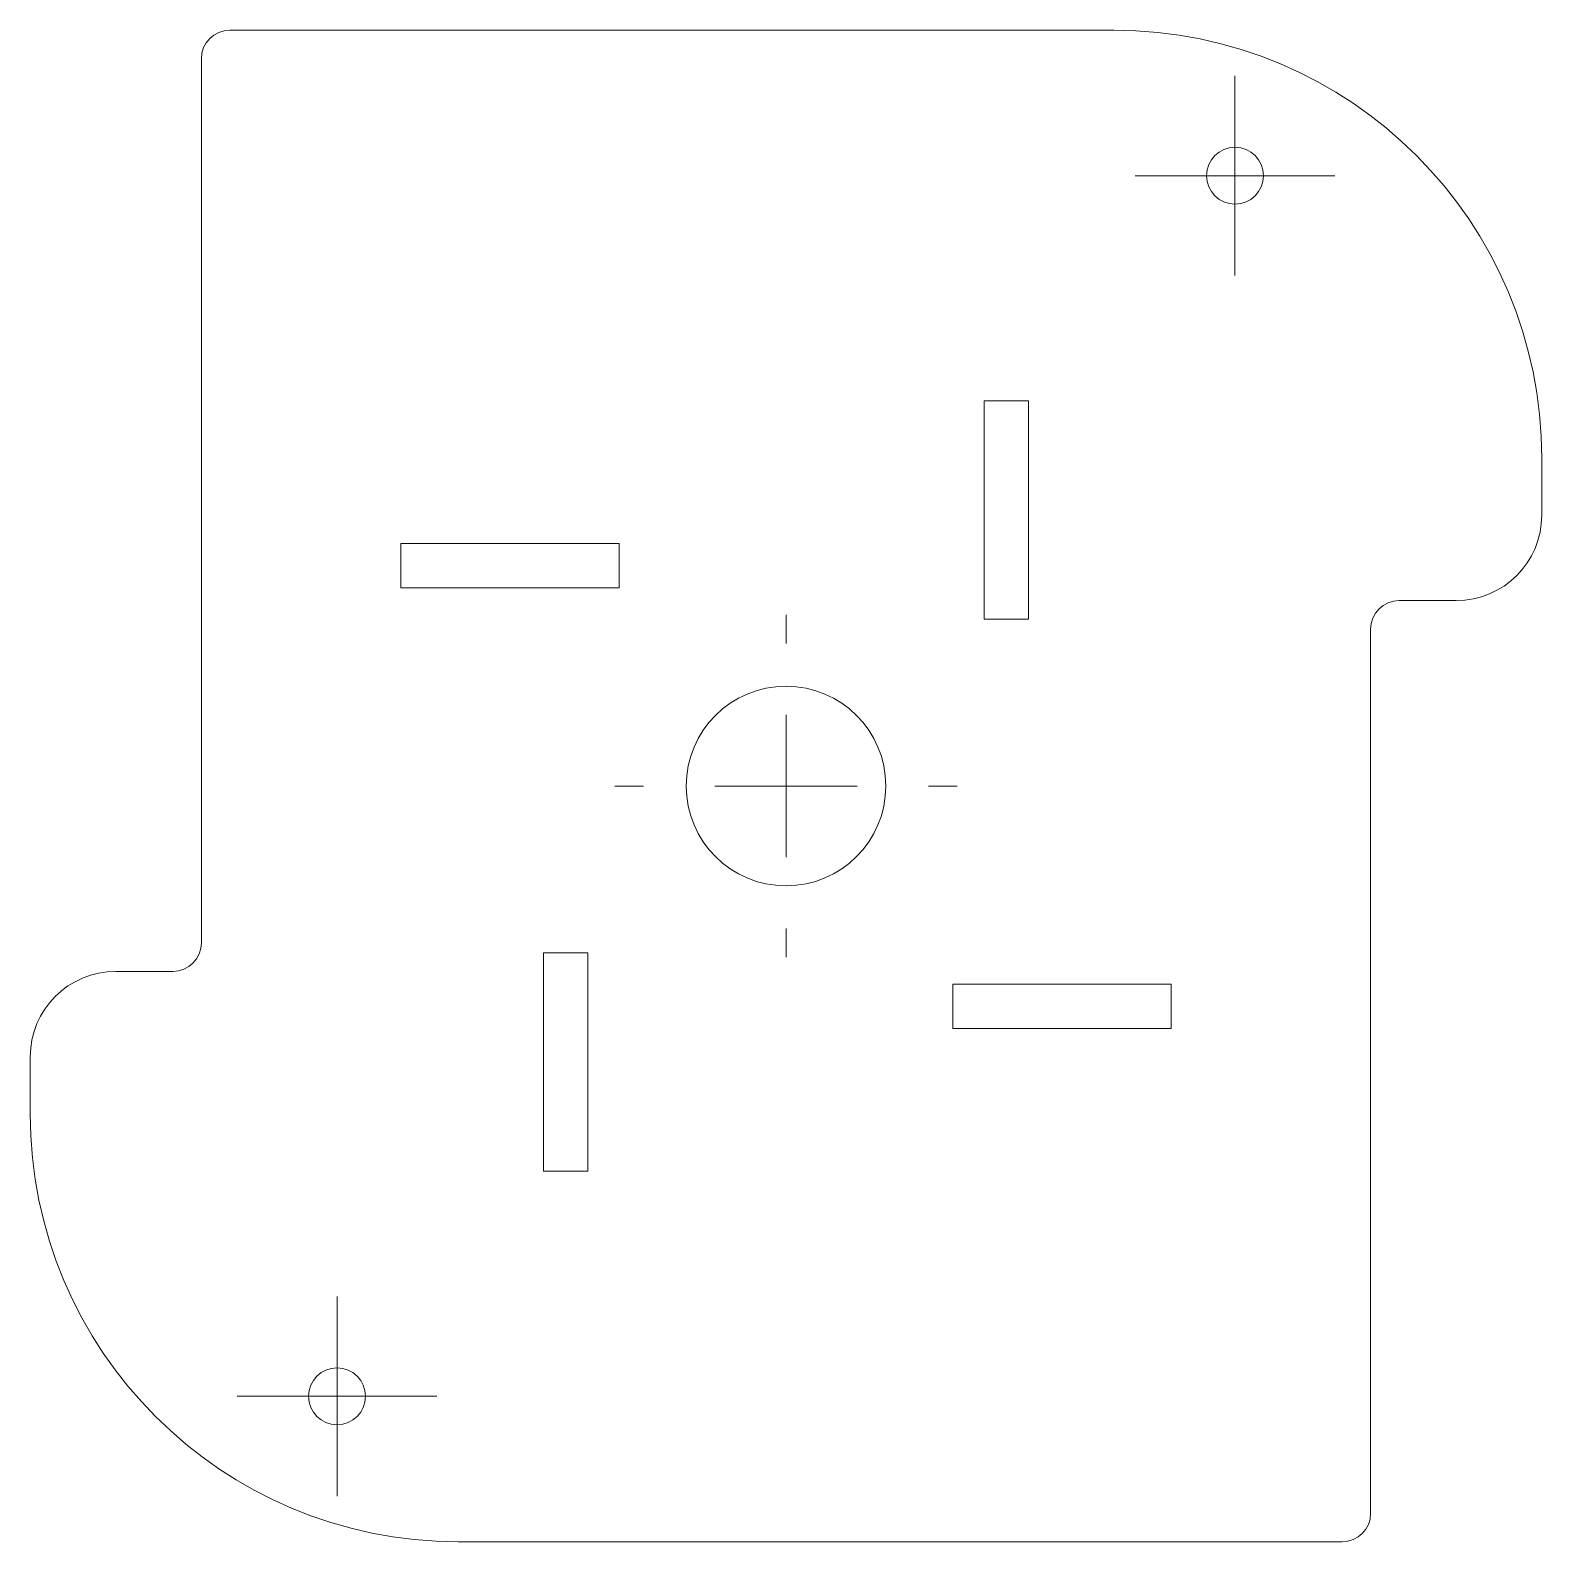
# Model space of a CAD drawing. Header units: millimetres. Extents: x 11.14 to 16.44, y 8.61 to 13.91.
import ezdxf

# ---------------------------------------------------------------- set-up
doc = ezdxf.new("R2010")
doc.units = ezdxf.units.MM

# ---------------------------------------------------------------- blocks, each defined once
blk = doc.blocks.new('SW_CENTERMARKSYMBOL_0')
at = {"color": 0, "linetype": 'Continuous', "lineweight": 0}
for p, q in [((0, 0.25), (0, 0.35)), ((0, 0), (0, 0.25)), ((-0.25, 0), (-0.35, 0)), ((0, 0), (-0.25, 0)), ((0, 0), (0, -0.25)), ((0, 0), (0.25, 0)), ((0.25, 0), (0.35, 0)), ((0, -0.25), (0, -0.35))]:
    blk.add_line(p, q, dxfattribs=at)
blk = doc.blocks.new('SW_CENTERMARKSYMBOL_1')
at = {"color": 0, "linetype": 'Continuous', "lineweight": 0}
for p, q in [((0, 0.25), (0, 0.35)), ((0, 0), (0, 0.25)), ((-0.25, 0), (-0.35, 0)), ((0, 0), (-0.25, 0)), ((0, 0), (0, -0.25)), ((0, 0), (0.25, 0)), ((0.25, 0), (0.35, 0)), ((0, -0.25), (0, -0.35))]:
    blk.add_line(p, q, dxfattribs=at)
blk = doc.blocks.new('SW_CENTERMARKSYMBOL_2')
at = {"color": 0, "linetype": 'Continuous', "lineweight": 0}
for p, q in [((0, 0.5), (0, 0.6)), ((0, 0), (0, 0.25)), ((-0.5, 0), (-0.6, 0)), ((0, 0), (-0.25, 0)), ((0, 0), (0, -0.25)), ((0, 0), (0.25, 0)), ((0.5, 0), (0.6, 0)), ((0, -0.5), (0, -0.6))]:
    blk.add_line(p, q, dxfattribs=at)

msp = doc.modelspace()

# ---------------------------------------------------------------- linework, layer by layer
at = {"color": 7, "linetype": 'Continuous', "lineweight": 15}
for p, q in [((14.9429, 13.9119), (11.8429, 13.9119)), ((11.7429, 10.7119), (11.7429, 13.8119)), ((14.6429, 12.6119), (14.4879, 12.6119)), ((14.4879, 12.6119), (14.4879, 11.8469)), ((14.6429, 11.8469), (14.6429, 12.6119)), ((16.4429, 12.2119), (16.4429, 12.4119)), ((13.2079, 12.1119), (12.4429, 12.1119)), ((12.4429, 12.1119), (12.4429, 11.9569)), ((13.2079, 11.9569), (13.2079, 12.1119)), ((12.4429, 11.9569), (13.2079, 11.9569)), ((16.1429, 11.9119), (15.9429, 11.9119)), ((14.4879, 11.8469), (14.6429, 11.8469)), ((15.8429, 11.8119), (15.8429, 8.7119)), ((12.9429, 10.6769), (12.9429, 9.9119)), ((13.0979, 10.6769), (12.9429, 10.6769)), ((13.0979, 9.9119), (13.0979, 10.6769)), ((11.4429, 10.6119), (11.6429, 10.6119)), ((15.1429, 10.5669), (14.3779, 10.5669)), ((14.3779, 10.5669), (14.3779, 10.4119)), ((15.1429, 10.4119), (15.1429, 10.5669)), ((14.3779, 10.4119), (15.1429, 10.4119)), ((11.1429, 10.3119), (11.1429, 10.1119)), ((12.9429, 9.9119), (13.0979, 9.9119)), ((12.6429, 8.6119), (15.7429, 8.6119))]:
    msp.add_line(p, q, dxfattribs=at)
for centre, radius in [((15.3672, 13.4019), 0.1), ((13.7929, 11.2619), 0.35), ((12.2186, 9.122), 0.1)]:
    msp.add_circle(centre, radius, dxfattribs=at)
for centre, radius, start, end in [((11.8429, 13.8119), 0.1, 90, 180), ((14.9429, 12.4119), 1.5, 0, 90), ((16.1429, 12.2119), 0.3, 270, 0), ((15.9429, 11.8119), 0.1, 90, 180), ((11.6429, 10.7119), 0.1, 270, 0), ((11.4429, 10.3119), 0.3, 90, 180), ((12.6429, 10.1119), 1.5, 180, 270), ((15.7429, 8.7119), 0.1, 270, 0)]:
    msp.add_arc(centre, radius, start, end, dxfattribs=at)

# ---------------------------------------------------------------- block references
at = {"color": 7, "linetype": 'Continuous', "lineweight": 0}
for name, p in [('SW_CENTERMARKSYMBOL_1', (15.3672, 13.4019)), ('SW_CENTERMARKSYMBOL_2', (13.7929, 11.2619)), ('SW_CENTERMARKSYMBOL_0', (12.2186, 9.122))]:
    msp.add_blockref(name, p, dxfattribs=at)

doc.saveas('drawing.dxf')
